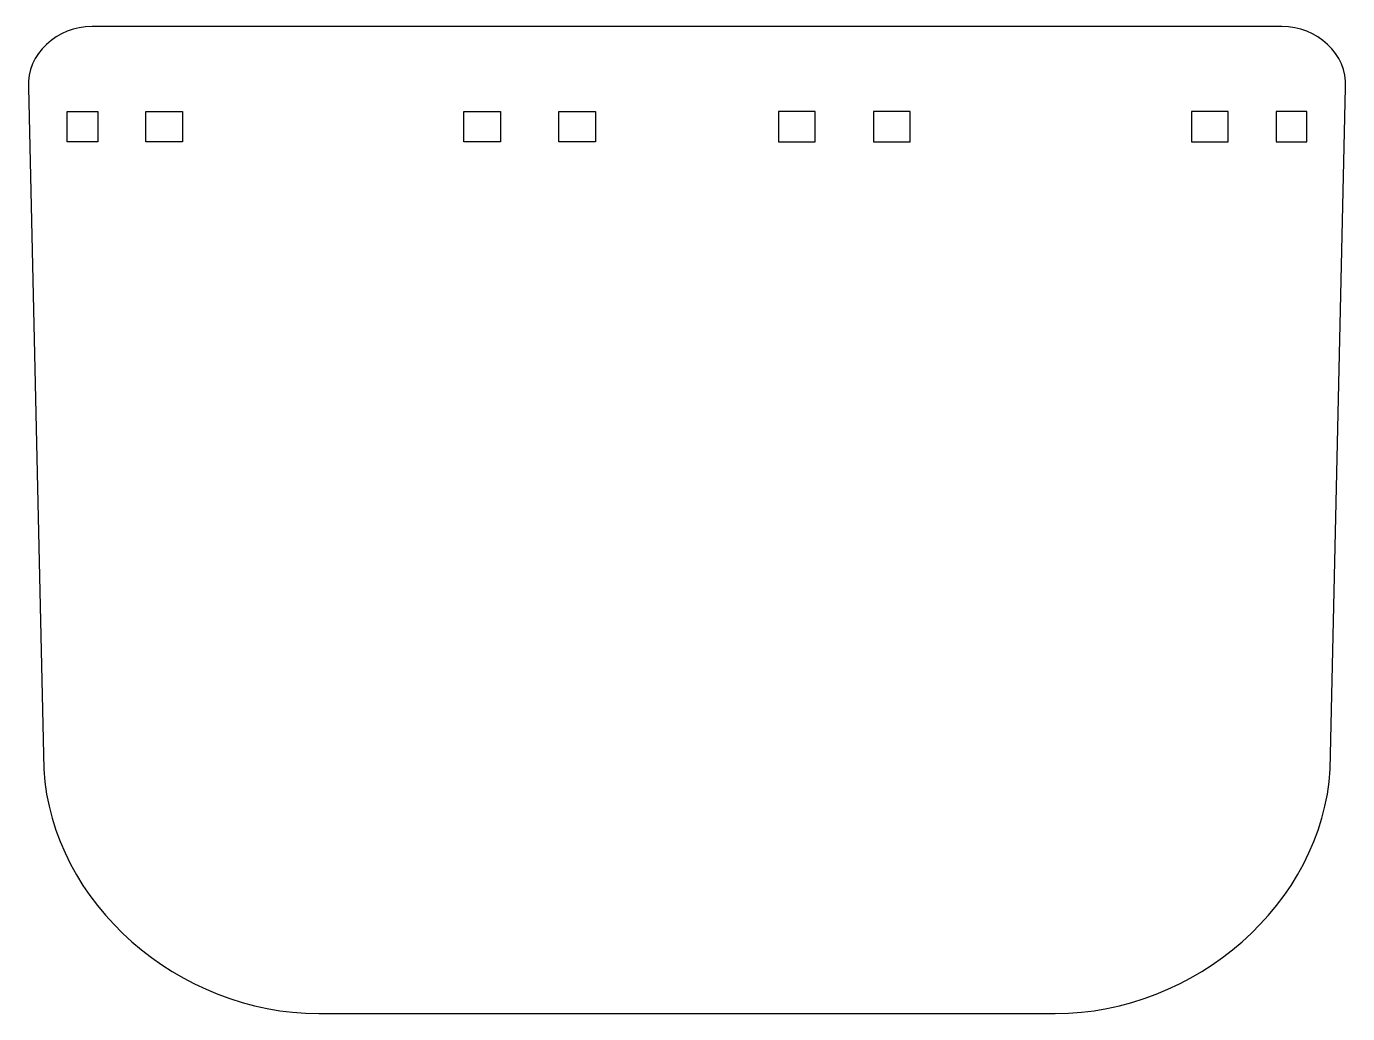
# Model space of a CAD drawing. Extents: x -1 to 1037, y 0 to 776.
import ezdxf

# ---------------------------------------------------------------- set-up
doc = ezdxf.new("R2010")
doc.units = 0
doc.layers.add('Layer_1', color=7, linetype='CONTINUOUS')

msp = doc.modelspace()

# ---------------------------------------------------------------- linework, layer by layer
at = {"layer": 'Layer_1', "color": 1}
for points in [[(985.778131, 776.17803), (518.018369, 776.17803), (50.258644, 776.17803)], [(0.219591, 728.178031), (12.250847, 192.178031)], [(1023.785929, 192.178031), (1035.817223, 728.178031)], [(228.416839, 0.178035), (518.018369, 0.14402), (807.617972, 0.178035)]]:
    msp.add_lwpolyline(points, dxfattribs=at)
for points in [[(30.746116, 709.177893), (54.746115, 709.177893), (54.746115, 685.366983), (30.746116, 685.366983)], [(92.557642, 709.177893), (121.357263, 709.177893), (121.357263, 685.366983), (92.557642, 685.366983)], [(342.55785, 709.177893), (371.35785, 709.177893), (371.35785, 685.366983), (342.55785, 685.366983)], [(417.304885, 709.177893), (446.104733, 709.177893), (446.104733, 685.366983), (417.304885, 685.366983)], [(618.730417, 709.177893), (589.930569, 709.177893), (589.930569, 685.366983), (618.730417, 685.366983)], [(693.477489, 709.177893), (664.67749, 709.177893), (664.67749, 685.366983), (693.477489, 685.366983)], [(943.477622, 709.177893), (914.678038, 709.177893), (914.678038, 685.366983), (943.477622, 685.366983)], [(1005.289148, 709.177893), (981.289149, 709.177893), (981.289149, 685.366983), (1005.289148, 685.366983)]]:
    msp.add_lwpolyline(points, close=True, dxfattribs=at)
for points in [[(50.258644, 776.17803), (22.734916, 776.17803), (-1.382929, 754.532638), (0.219591, 728.178031)], [(1035.817223, 728.178031), (1037.419743, 754.532638), (1013.301822, 776.17803), (985.778131, 776.17803)], [(12.250847, 192.178031), (18.661644, 86.756654), (118.325326, 0.191339), (228.416839, 0.178035)], [(807.617972, 0.178035), (917.709484, 0.189374), (1017.375132, 86.756654), (1023.785929, 192.178031)]]:
    msp.add_open_spline(points, degree=3, dxfattribs=at)

doc.saveas('drawing.dxf')
